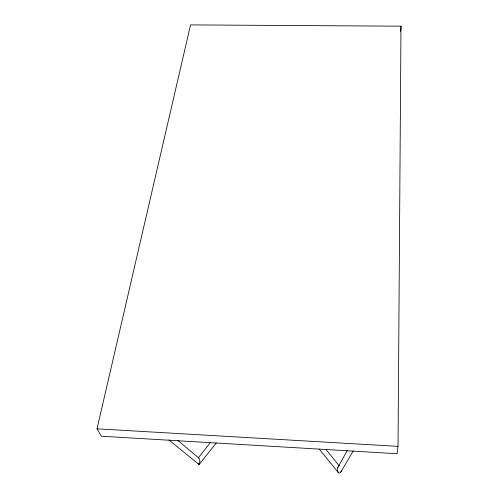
<?xml version="1.0" encoding="UTF-8"?>
<svg xmlns="http://www.w3.org/2000/svg" width="498" height="498" viewBox="0 0 498 498"><rect width="100%" height="100%" fill="white"/><g stroke="black" fill="none" stroke-linecap="round" stroke-linejoin="round"><path stroke-width="0.75" d="M398.026 446.357L400.99 26.176L190.553 24.9L97.01 428.815L101.38 436.217L397.087 453.722L398.026 446.357L97.01 428.815M400.641 31.386L400.99 26.176M341.174 470.984C341.174 472.415 339.424 473.953 338.298 472.502L319.187 449.047M347.336 450.397L337.607 467.871L337.395 470.349L338.298 472.502M340.657 472.365L353.219 450.951M168.76 439.84L198.77 464.323L199.362 464.261L199.91 461.017L199.057 458.247L177.892 440.487M198.154 458.036L210.623 442.193M199.362 464.261L216.269 442.946M337.924 467.236L338.814 466.533M198.77 464.323L198.179 463.545M326.122 449.638L339.325 465.923"/></g></svg>
